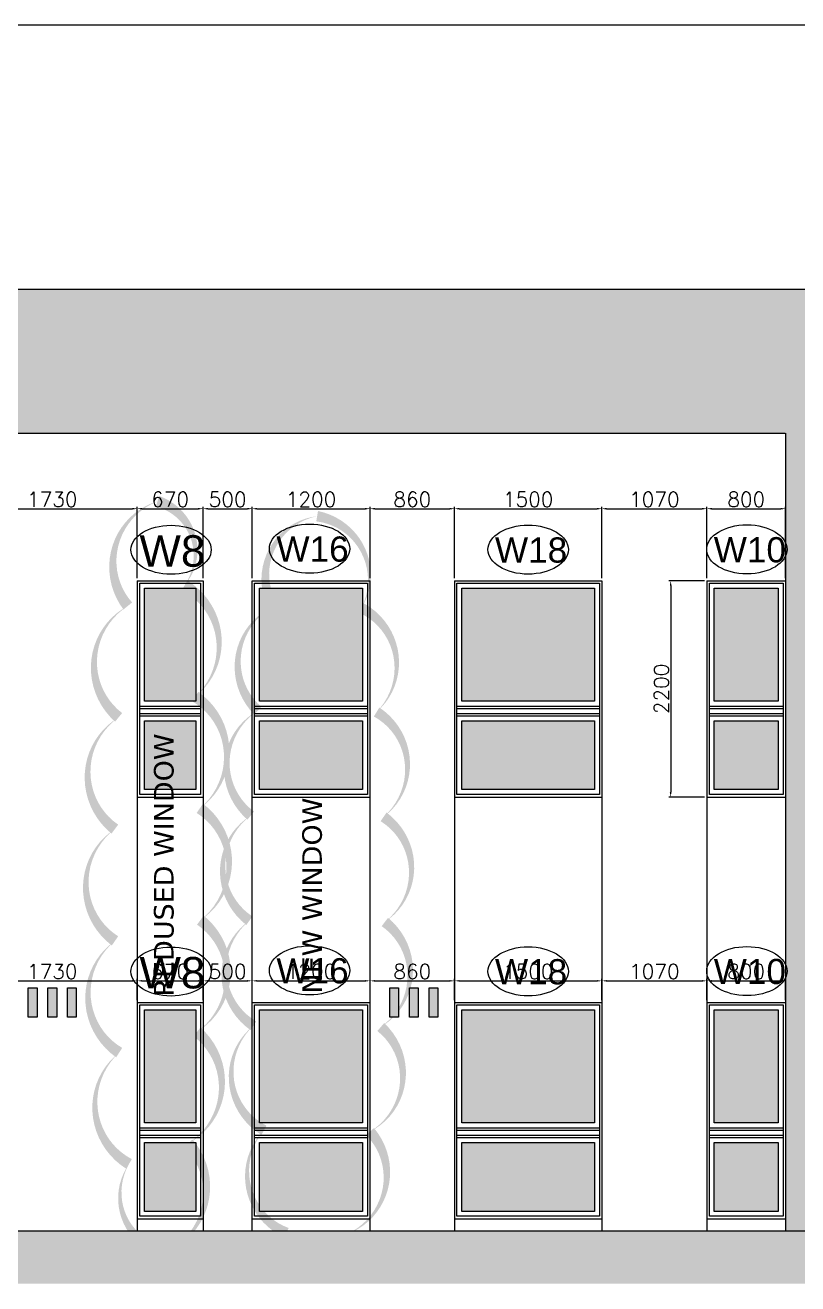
# Model space of a CAD drawing. Header units: millimetres. Extents: x -2143172 to 5255, y -610845 to 279739.
# Drawn here: x -991881 to -984015, y -574446 to -561642 of the extents above; entities that cross this region are included whole.
import ezdxf

# ---------------------------------------------------------------- set-up
doc = ezdxf.new("R2010")
doc.units = ezdxf.units.MM
doc.header["$LTSCALE"] = 30
doc.linetypes.add('HIDDEN2', pattern=[0.1875, 0.125, -0.0625])
doc.layers.get('0').update_dxf_attribs({"lineweight": 5})
doc.layers.get('Defpoints').update_dxf_attribs({"lineweight": 5})
for name, color, linetype, lineweight in [('Al Window tag', 5, 'Continuous', 5), ('Aluminum', 7, 'Continuous', 5), ('Applique', 250, 'Continuous', 5), ('dims.', 152, 'Continuous', 5), ('Elev 2', 251, 'Continuous', 5), ('Fill Aluminum Cladding', 254, 'Continuous', 5), ('Frame', 7, 'Continuous', 5), ('Glass Hatch', 165, 'Continuous', 5), ('Hatch', 252, 'Continuous', 5), ('Proj', 7, 'HIDDEN2', 5)]:
    doc.layers.add(name, color=color, linetype=linetype, lineweight=lineweight)
doc.layers.add('X-WHITE glass', color=255, linetype='Continuous')
doc.styles.add('SIMPLEX', font='SIMPLEX.shx', dxfattribs={"height": 150})
doc.styles.add('style4', font='verdana.ttf', dxfattribs={"height": 200})
doc.styles.add('TTLB-A0-JeddahDP$0$swis721', font='swiss.ttf')
doc.dimstyles.new('Buk', dxfattribs={"dimtxt": 150, "dimasz": 50, "dimexe": 20, "dimexo": 25, "dimgap": 20, "dimtad": 1, "dimdec": 0, "dimrnd": 5, "dimdsep": 46, "dimtxsty": 'SIMPLEX', "dimcen": 0, "dimdle": 20, "dimclrd": 256, "dimclre": 256, "dimclrt": 256, "dimadec": 0, "dimazin": 0, "dimtfac": 0.0075, "dimtdec": 0, "dimtmove": 1, "dimatfit": 2, "dimldrblk": 'ARCHTICK', "dimfxl": 1, "dimtolj": 1, "dimtzin": 0, "dimlwd": -1, "dimlwe": -1, "dimarcsym": 0})

# ---------------------------------------------------------------- blocks, each defined once
blk = doc.blocks.new('A$C2B407DD0')
at = {"layer": 'Fill Aluminum Cladding'}
h = blk.add_hatch(color=256, dxfattribs=at)
h.set_gradient(color1=(164, 161, 157), color2=(5, 5, 6), tint=1, name='INVCYLINDER')
h.paths.add_polyline_path([(90, 300), (0, 300), (0, 0), (90, 0)])
at = {"layer": 'Applique', "elevation": 0}
blk.add_lwpolyline([(90, 0), (0, 0), (0, 300), (90, 300)], close=True, dxfattribs=at)
blk = doc.blocks.new('*D917')
at = {"layer": 'Defpoints', "color": 0, "transparency": 16777216}
for p in [(-990740, -571364), (-992470, -571584, 0), (-990740, -571584, 0)]:
    blk.add_point(p, dxfattribs=at)
at = {"layer": 'dims.', "linetype": 'Continuous', "transparency": 16777216}
for p, q in [((-992470, -571559), (-992470, -571344)), ((-990740, -571559), (-990740, -571344))]:
    blk.add_line(p, q, dxfattribs=at)
at = {"layer": 'dims.', "transparency": 16777216}
blk.add_line((-992420, -571364), (-990790, -571364), dxfattribs=at)
for points in [[(-992420, -571356), (-992420, -571372), (-992470, -571364)], [(-990790, -571356), (-990790, -571372), (-990740, -571364)]]:
    blk.add_solid(points, dxfattribs=at)
at = {"layer": 'dims.', "transparency": 16777216, "insert": (-991605, -571269), "char_height": 150, "attachment_point": 5, "style": 'SIMPLEX'}
blk.add_mtext('\\A1;1730', dxfattribs=at)
blk = doc.blocks.new('_ArchTick')
at = {"color": 0, "linetype": 'ByBlock', "const_width": 0.15}
blk.add_lwpolyline([(-0.5, -0.5), (0.5, 0.5)], dxfattribs=at)
blk = doc.blocks.new('*D918')
at = {"layer": 'Defpoints', "color": 0, "transparency": 16777216}
for p in [(-990070, -571364), (-990740, -571584, 0), (-990070, -571584, 0)]:
    blk.add_point(p, dxfattribs=at)
at = {"layer": 'dims.', "linetype": 'Continuous', "transparency": 16777216}
for p, q in [((-990740, -571559), (-990740, -571344)), ((-990070, -571559), (-990070, -571344))]:
    blk.add_line(p, q, dxfattribs=at)
at = {"layer": 'dims.', "transparency": 16777216}
blk.add_line((-990690, -571364), (-990120, -571364), dxfattribs=at)
for points in [[(-990690, -571356), (-990690, -571372), (-990740, -571364)], [(-990120, -571356), (-990120, -571372), (-990070, -571364)]]:
    blk.add_solid(points, dxfattribs=at)
at = {"layer": 'dims.', "transparency": 16777216, "insert": (-990405, -571269), "char_height": 150, "attachment_point": 5, "style": 'SIMPLEX'}
blk.add_mtext('\\A1;670', dxfattribs=at)
blk = doc.blocks.new('*D919')
at = {"layer": 'Defpoints', "color": 0, "transparency": 16777216}
for p in [(-989570, -571364), (-990070, -571584, 0), (-989570, -571584, 0)]:
    blk.add_point(p, dxfattribs=at)
at = {"layer": 'dims.', "linetype": 'Continuous', "transparency": 16777216}
for p, q in [((-990070, -571559), (-990070, -571344)), ((-989570, -571559), (-989570, -571344))]:
    blk.add_line(p, q, dxfattribs=at)
at = {"layer": 'dims.', "transparency": 16777216}
blk.add_line((-990020, -571364), (-989620, -571364), dxfattribs=at)
for points in [[(-990020, -571356), (-990020, -571372), (-990070, -571364)], [(-989620, -571356), (-989620, -571372), (-989570, -571364)]]:
    blk.add_solid(points, dxfattribs=at)
at = {"layer": 'dims.', "transparency": 16777216, "insert": (-989820, -571269), "char_height": 150, "attachment_point": 5, "style": 'SIMPLEX'}
blk.add_mtext('\\A1;500', dxfattribs=at)
blk = doc.blocks.new('*D920')
at = {"layer": 'Defpoints', "color": 0, "transparency": 16777216}
for p in [(-988370, -571364), (-989570, -571584, 0), (-988370, -571584, 0)]:
    blk.add_point(p, dxfattribs=at)
at = {"layer": 'dims.', "linetype": 'Continuous', "transparency": 16777216}
for p, q in [((-989570, -571559), (-989570, -571344)), ((-988370, -571559), (-988370, -571344))]:
    blk.add_line(p, q, dxfattribs=at)
at = {"layer": 'dims.', "transparency": 16777216}
blk.add_line((-989520, -571364), (-988420, -571364), dxfattribs=at)
for points in [[(-989520, -571356), (-989520, -571372), (-989570, -571364)], [(-988420, -571356), (-988420, -571372), (-988370, -571364)]]:
    blk.add_solid(points, dxfattribs=at)
at = {"layer": 'dims.', "transparency": 16777216, "insert": (-988970, -571269), "char_height": 150, "attachment_point": 5, "style": 'SIMPLEX'}
blk.add_mtext('\\A1;1200', dxfattribs=at)
blk = doc.blocks.new('*D921')
at = {"layer": 'Defpoints', "color": 0, "transparency": 16777216}
for p in [(-987510, -571364), (-988370, -571584, 0), (-987510, -571584, 0)]:
    blk.add_point(p, dxfattribs=at)
at = {"layer": 'dims.', "linetype": 'Continuous', "transparency": 16777216}
for p, q in [((-988370, -571559), (-988370, -571344)), ((-987510, -571559), (-987510, -571344))]:
    blk.add_line(p, q, dxfattribs=at)
at = {"layer": 'dims.', "transparency": 16777216}
blk.add_line((-988320, -571364), (-987560, -571364), dxfattribs=at)
for points in [[(-988320, -571356), (-988320, -571372), (-988370, -571364)], [(-987560, -571356), (-987560, -571372), (-987510, -571364)]]:
    blk.add_solid(points, dxfattribs=at)
at = {"layer": 'dims.', "transparency": 16777216, "insert": (-987940, -571269), "char_height": 150, "attachment_point": 5, "style": 'SIMPLEX'}
blk.add_mtext('\\A1;860', dxfattribs=at)
blk = doc.blocks.new('*D922')
at = {"layer": 'Defpoints', "color": 0, "transparency": 16777216}
for p in [(-986010, -571364), (-987510, -571584, 0), (-986010, -571584, 0)]:
    blk.add_point(p, dxfattribs=at)
at = {"layer": 'dims.', "linetype": 'Continuous', "transparency": 16777216}
for p, q in [((-987510, -571559), (-987510, -571344)), ((-986010, -571559), (-986010, -571344))]:
    blk.add_line(p, q, dxfattribs=at)
at = {"layer": 'dims.', "transparency": 16777216}
blk.add_line((-987460, -571364), (-986060, -571364), dxfattribs=at)
for points in [[(-987460, -571356), (-987460, -571372), (-987510, -571364)], [(-986060, -571356), (-986060, -571372), (-986010, -571364)]]:
    blk.add_solid(points, dxfattribs=at)
at = {"layer": 'dims.', "transparency": 16777216, "insert": (-986760, -571269), "char_height": 150, "attachment_point": 5, "style": 'SIMPLEX'}
blk.add_mtext('\\A1;1500', dxfattribs=at)
blk = doc.blocks.new('*D923')
at = {"layer": 'Defpoints', "color": 0, "transparency": 16777216}
for p in [(-984940, -571364), (-986010, -571584, 0), (-984940, -571584, 0)]:
    blk.add_point(p, dxfattribs=at)
at = {"layer": 'dims.', "linetype": 'Continuous', "transparency": 16777216}
for p, q in [((-986010, -571559), (-986010, -571344)), ((-984940, -571559), (-984940, -571344))]:
    blk.add_line(p, q, dxfattribs=at)
at = {"layer": 'dims.', "transparency": 16777216}
blk.add_line((-985960, -571364), (-984990, -571364), dxfattribs=at)
for points in [[(-985960, -571356), (-985960, -571372), (-986010, -571364)], [(-984990, -571356), (-984990, -571372), (-984940, -571364)]]:
    blk.add_solid(points, dxfattribs=at)
at = {"layer": 'dims.', "transparency": 16777216, "insert": (-985475, -571269), "char_height": 150, "attachment_point": 5, "style": 'SIMPLEX'}
blk.add_mtext('\\A1;1070', dxfattribs=at)
blk = doc.blocks.new('*D924')
at = {"layer": 'Defpoints', "color": 0, "transparency": 16777216}
for p in [(-984140, -571364), (-984940, -571584, 0), (-984140, -571584, 0)]:
    blk.add_point(p, dxfattribs=at)
at = {"layer": 'dims.', "linetype": 'Continuous', "transparency": 16777216}
for p, q in [((-984940, -571559), (-984940, -571344)), ((-984140, -571559), (-984140, -571344))]:
    blk.add_line(p, q, dxfattribs=at)
at = {"layer": 'dims.', "transparency": 16777216}
blk.add_line((-984890, -571364), (-984190, -571364), dxfattribs=at)
for points in [[(-984890, -571356), (-984890, -571372), (-984940, -571364)], [(-984190, -571356), (-984190, -571372), (-984140, -571364)]]:
    blk.add_solid(points, dxfattribs=at)
at = {"layer": 'dims.', "transparency": 16777216, "insert": (-984540, -571269), "char_height": 150, "attachment_point": 5, "style": 'SIMPLEX'}
blk.add_mtext('\\A1;800', dxfattribs=at)
blk = doc.blocks.new('*D887')
at = {"layer": 'Defpoints', "color": 0, "transparency": 16777216}
for p in [(-990740, -566561), (-992470, -567294, 0), (-990740, -567294, 0)]:
    blk.add_point(p, dxfattribs=at)
at = {"layer": 'dims.', "linetype": 'Continuous', "transparency": 16777216}
for p, q in [((-992470, -567269), (-992470, -566541)), ((-990740, -567269), (-990740, -566541))]:
    blk.add_line(p, q, dxfattribs=at)
at = {"layer": 'dims.', "transparency": 16777216}
blk.add_line((-992420, -566561), (-990790, -566561), dxfattribs=at)
for points in [[(-992420, -566553), (-992420, -566570), (-992470, -566561)], [(-990790, -566553), (-990790, -566570), (-990740, -566561)]]:
    blk.add_solid(points, dxfattribs=at)
at = {"layer": 'dims.', "transparency": 16777216, "insert": (-991605, -566466), "char_height": 150, "attachment_point": 5, "style": 'SIMPLEX'}
blk.add_mtext('\\A1;1730', dxfattribs=at)
blk = doc.blocks.new('*D888')
at = {"layer": 'Defpoints', "color": 0, "transparency": 16777216}
for p in [(-990070, -566561), (-990740, -567294, 0), (-990070, -567294, 0)]:
    blk.add_point(p, dxfattribs=at)
at = {"layer": 'dims.', "linetype": 'Continuous', "transparency": 16777216}
for p, q in [((-990740, -567269), (-990740, -566541)), ((-990070, -567269), (-990070, -566541))]:
    blk.add_line(p, q, dxfattribs=at)
at = {"layer": 'dims.', "transparency": 16777216}
blk.add_line((-990690, -566561), (-990120, -566561), dxfattribs=at)
for points in [[(-990690, -566553), (-990690, -566570), (-990740, -566561)], [(-990120, -566553), (-990120, -566570), (-990070, -566561)]]:
    blk.add_solid(points, dxfattribs=at)
at = {"layer": 'dims.', "transparency": 16777216, "insert": (-990405, -566466), "char_height": 150, "attachment_point": 5, "style": 'SIMPLEX'}
blk.add_mtext('\\A1;670', dxfattribs=at)
blk = doc.blocks.new('*D889')
at = {"layer": 'Defpoints', "color": 0, "transparency": 16777216}
for p in [(-989570, -566561), (-990070, -567294, 0), (-989570, -567294, 0)]:
    blk.add_point(p, dxfattribs=at)
at = {"layer": 'dims.', "linetype": 'Continuous', "transparency": 16777216}
for p, q in [((-990070, -567269), (-990070, -566541)), ((-989570, -567269), (-989570, -566541))]:
    blk.add_line(p, q, dxfattribs=at)
at = {"layer": 'dims.', "transparency": 16777216}
blk.add_line((-990020, -566561), (-989620, -566561), dxfattribs=at)
for points in [[(-990020, -566553), (-990020, -566570), (-990070, -566561)], [(-989620, -566553), (-989620, -566570), (-989570, -566561)]]:
    blk.add_solid(points, dxfattribs=at)
at = {"layer": 'dims.', "transparency": 16777216, "insert": (-989820, -566466), "char_height": 150, "attachment_point": 5, "style": 'SIMPLEX'}
blk.add_mtext('\\A1;500', dxfattribs=at)
blk = doc.blocks.new('*D890')
at = {"layer": 'Defpoints', "color": 0, "transparency": 16777216}
for p in [(-988370, -566561), (-989570, -567294, 0), (-988370, -567294, 0)]:
    blk.add_point(p, dxfattribs=at)
at = {"layer": 'dims.', "linetype": 'Continuous', "transparency": 16777216}
for p, q in [((-989570, -567269), (-989570, -566541)), ((-988370, -567269), (-988370, -566541))]:
    blk.add_line(p, q, dxfattribs=at)
at = {"layer": 'dims.', "transparency": 16777216}
blk.add_line((-989520, -566561), (-988420, -566561), dxfattribs=at)
for points in [[(-989520, -566553), (-989520, -566570), (-989570, -566561)], [(-988420, -566553), (-988420, -566570), (-988370, -566561)]]:
    blk.add_solid(points, dxfattribs=at)
at = {"layer": 'dims.', "transparency": 16777216, "insert": (-988970, -566466), "char_height": 150, "attachment_point": 5, "style": 'SIMPLEX'}
blk.add_mtext('\\A1;1200', dxfattribs=at)
blk = doc.blocks.new('*D891')
at = {"layer": 'Defpoints', "color": 0, "transparency": 16777216}
for p in [(-987510, -566561), (-988370, -567294, 0), (-987510, -567294, 0)]:
    blk.add_point(p, dxfattribs=at)
at = {"layer": 'dims.', "linetype": 'Continuous', "transparency": 16777216}
for p, q in [((-988370, -567269), (-988370, -566541)), ((-987510, -567269), (-987510, -566541))]:
    blk.add_line(p, q, dxfattribs=at)
at = {"layer": 'dims.', "transparency": 16777216}
blk.add_line((-988320, -566561), (-987560, -566561), dxfattribs=at)
for points in [[(-988320, -566553), (-988320, -566570), (-988370, -566561)], [(-987560, -566553), (-987560, -566570), (-987510, -566561)]]:
    blk.add_solid(points, dxfattribs=at)
at = {"layer": 'dims.', "transparency": 16777216, "insert": (-987940, -566466), "char_height": 150, "attachment_point": 5, "style": 'SIMPLEX'}
blk.add_mtext('\\A1;860', dxfattribs=at)
blk = doc.blocks.new('*D892')
at = {"layer": 'Defpoints', "color": 0, "transparency": 16777216}
for p in [(-986010, -566561), (-987510, -567294, 0), (-986010, -567294, 0)]:
    blk.add_point(p, dxfattribs=at)
at = {"layer": 'dims.', "linetype": 'Continuous', "transparency": 16777216}
for p, q in [((-987510, -567269), (-987510, -566541)), ((-986010, -567269), (-986010, -566541))]:
    blk.add_line(p, q, dxfattribs=at)
at = {"layer": 'dims.', "transparency": 16777216}
blk.add_line((-987460, -566561), (-986060, -566561), dxfattribs=at)
for points in [[(-987460, -566553), (-987460, -566570), (-987510, -566561)], [(-986060, -566553), (-986060, -566570), (-986010, -566561)]]:
    blk.add_solid(points, dxfattribs=at)
at = {"layer": 'dims.', "transparency": 16777216, "insert": (-986760, -566466), "char_height": 150, "attachment_point": 5, "style": 'SIMPLEX'}
blk.add_mtext('\\A1;1500', dxfattribs=at)
blk = doc.blocks.new('*D893')
at = {"layer": 'Defpoints', "color": 0, "transparency": 16777216}
for p in [(-984940, -566561), (-986010, -567294, 0), (-984940, -567294, 0)]:
    blk.add_point(p, dxfattribs=at)
at = {"layer": 'dims.', "linetype": 'Continuous', "transparency": 16777216}
for p, q in [((-986010, -567269), (-986010, -566541)), ((-984940, -567269), (-984940, -566541))]:
    blk.add_line(p, q, dxfattribs=at)
at = {"layer": 'dims.', "transparency": 16777216}
blk.add_line((-985960, -566561), (-984990, -566561), dxfattribs=at)
for points in [[(-985960, -566553), (-985960, -566570), (-986010, -566561)], [(-984990, -566553), (-984990, -566570), (-984940, -566561)]]:
    blk.add_solid(points, dxfattribs=at)
at = {"layer": 'dims.', "transparency": 16777216, "insert": (-985475, -566466), "char_height": 150, "attachment_point": 5, "style": 'SIMPLEX'}
blk.add_mtext('\\A1;1070', dxfattribs=at)
blk = doc.blocks.new('*D894')
at = {"layer": 'Defpoints', "color": 0, "transparency": 16777216}
for p in [(-984140, -566561), (-984940, -567294, 0), (-984140, -567294, 0)]:
    blk.add_point(p, dxfattribs=at)
at = {"layer": 'dims.', "linetype": 'Continuous', "transparency": 16777216}
for p, q in [((-984940, -567269), (-984940, -566541)), ((-984140, -567269), (-984140, -566541))]:
    blk.add_line(p, q, dxfattribs=at)
at = {"layer": 'dims.', "transparency": 16777216}
blk.add_line((-984890, -566561), (-984190, -566561), dxfattribs=at)
for points in [[(-984890, -566553), (-984890, -566570), (-984940, -566561)], [(-984190, -566553), (-984190, -566570), (-984140, -566561)]]:
    blk.add_solid(points, dxfattribs=at)
at = {"layer": 'dims.', "transparency": 16777216, "insert": (-984540, -566466), "char_height": 150, "attachment_point": 5, "style": 'SIMPLEX'}
blk.add_mtext('\\A1;800', dxfattribs=at)
blk = doc.blocks.new('*D895')
at = {"layer": 'Defpoints', "color": 0, "transparency": 16777216}
for p in [(-984940, -567294, 0), (-985309, -569494), (-984940, -569494, 0)]:
    blk.add_point(p, dxfattribs=at)
at = {"layer": 'dims.', "linetype": 'Continuous', "transparency": 16777216}
for p, q in [((-984965, -567294), (-985329, -567294)), ((-984965, -569494), (-985329, -569494))]:
    blk.add_line(p, q, dxfattribs=at)
at = {"layer": 'dims.', "transparency": 16777216}
blk.add_line((-985309, -567344), (-985309, -569444), dxfattribs=at)
for points in [[(-985318, -567344), (-985301, -567344), (-985309, -567294)], [(-985318, -569444), (-985301, -569444), (-985309, -569494)]]:
    blk.add_solid(points, dxfattribs=at)
at = {"layer": 'dims.', "transparency": 16777216, "insert": (-985404, -568394), "char_height": 150, "attachment_point": 5, "rotation": 90, "style": 'SIMPLEX'}
blk.add_mtext('\\A1;2200', dxfattribs=at)
blk = doc.blocks.new('A$C10F73263')
at = {"layer": 'Al Window tag'}
blk.add_ellipse((0, 0), major_axis=(409, 0), ratio=0.610025, dxfattribs=at)
at = {"layer": 'Al Window tag', "insert": (-338, 124, 0), "char_height": 256, "attachment_point": 1, "style": 'TTLB-A0-JeddahDP$0$swis721'}
blk.add_mtext_dynamic_manual_height_columns('W10', width=1569.46, gutter_width=9406, heights=[480], dxfattribs=at)
blk = doc.blocks.new('A$C3BB820D7')
at = {"layer": 'Al Window tag'}
blk.add_ellipse((0, 0), major_axis=(409, 0), ratio=0.610025, dxfattribs=at)
at = {"layer": 'Al Window tag', "insert": (-338, 124, 0), "char_height": 256, "attachment_point": 1, "style": 'TTLB-A0-JeddahDP$0$swis721'}
blk.add_mtext_dynamic_manual_height_columns('W16', width=1569.46, gutter_width=9406, heights=[480], dxfattribs=at)
blk = doc.blocks.new('A$C69883648')
at = {"layer": 'Al Window tag'}
blk.add_ellipse((0, 0), major_axis=(409, 0), ratio=0.610025, dxfattribs=at)
at = {"layer": 'Al Window tag', "insert": (-338, 124, 0), "char_height": 256, "attachment_point": 1, "style": 'TTLB-A0-JeddahDP$0$swis721'}
blk.add_mtext_dynamic_manual_height_columns('W18', width=1569.46, gutter_width=9406, heights=[480], dxfattribs=at)

msp = doc.modelspace()

# ---------------------------------------------------------------- hatches: boundary and pattern name
at = {"layer": 'Fill Aluminum Cladding'}
h = msp.add_hatch(color=256, dxfattribs=at)
h.dxf.hatch_style = 1
h.set_gradient(color1=(105, 104, 99), color2=(38, 39, 39), tint=1, name='CURVED')
h.paths.add_polyline_path([(-983540, -564329.1), (-1035560, -564329.1), (-1035560, -565794.1), (-984140, -565794.1), (-984140, -573909.1), (-983540, -573909.1)])
at = {"layer": 'Glass Hatch', "transparency": 33554597}
h = msp.add_hatch(color=256, dxfattribs=at)
h.dxf.hatch_style = 1
h.set_gradient(color1=(152, 180, 195), color2=(184, 211, 219), rotation=90, name='HEMISPHERICAL')
h.paths.add_polyline_path([(-988445, -567369.1), (-989494.9, -567369.1), (-989494.9, -568519.1), (-988445, -568519.1)])
h.paths.add_polyline_path([(-988445, -568719.1), (-989494.9, -568719.1), (-989494.9, -569419.1), (-988445, -569419.1)])
h.paths.add_polyline_path([(-988445, -571659.1), (-989494.9, -571659.1), (-989494.9, -572809.1), (-988445, -572809.1)])
h.paths.add_polyline_path([(-988445, -573009.1), (-989494.9, -573009.1), (-989494.9, -573709.1), (-988445, -573709.1)])
h.paths.add_polyline_path([(-1022935, -571659.1), (-1023315, -571659.1), (-1023315, -572784.1), (-1022935, -572784.1)])
h.paths.add_polyline_path([(-1007345, -567369.1), (-1008395, -567369.1), (-1008395, -568519.1), (-1007345, -568519.1)])
h.paths.add_polyline_path([(-1007345, -568719.1), (-1008395, -568719.1), (-1008395, -569419.1), (-1007345, -569419.1)])
h.paths.add_polyline_path([(-1007345, -573009.1), (-1008395, -573009.1), (-1008395, -573709.1), (-1007345, -573709.1)])
h.paths.add_polyline_path([(-1007345, -571659.1), (-1008395, -571659.1), (-1008395, -572809.1), (-1007345, -572809.1)])
h.paths.add_polyline_path([(-1022935, -567369.1), (-1023315, -567369.1), (-1023315, -568494.1), (-1022935, -568494.1)])
h.paths.add_polyline_path([(-984215, -567369.1), (-984865, -567369.1), (-984865, -568519.1), (-984215, -568519.1)])
h.paths.add_polyline_path([(-984215, -568719.1), (-984865, -568719.1), (-984865, -569419.1), (-984215, -569419.1)])
h.paths.add_polyline_path([(-984215, -571659.1), (-984865, -571659.1), (-984865, -572809.1), (-984215, -572809.1)])
h.paths.add_polyline_path([(-984215, -573009.1), (-984865, -573009.1), (-984865, -573709.1), (-984215, -573709.1)])
h.paths.add_polyline_path([(-986085, -573009.1), (-987435, -573009.1), (-987435, -573709.1), (-986085, -573709.1)])
h.paths.add_polyline_path([(-986085, -571659.1), (-987435, -571659.1), (-987435, -572809.1), (-986085, -572809.1)])
h.paths.add_polyline_path([(-986085, -567369.1), (-987435, -567369.1), (-987435, -568519.1), (-986085, -568519.1)])
h.paths.add_polyline_path([(-992545, -573009.1), (-993895, -573009.1), (-993895, -573709.1), (-992545, -573709.1)])
h.paths.add_polyline_path([(-992545, -571659.1), (-993895, -571659.1), (-993895, -572809.1), (-992545, -572809.1)])
h.paths.add_polyline_path([(-992545, -568719.1), (-993895, -568719.1), (-993895, -569419.1), (-992545, -569419.1)])
h.paths.add_polyline_path([(-992545, -567369.1), (-993895, -567369.1), (-993895, -568519.1), (-992545, -568519.1)])
h.paths.add_polyline_path([(-996713.4, -567369.1), (-997514.8, -567369.1), (-997514.8, -568519.1), (-996713.4, -568519.1)])
h.paths.add_polyline_path([(-996713.4, -568719.1), (-997514.8, -568719.1), (-997514.8, -569419.1), (-996713.4, -569419.1)])
h.paths.add_polyline_path([(-1003701.5, -568719.1), (-1004751.5, -568719.1), (-1004751.5, -569419.1), (-1003701.5, -569419.1)])
h.paths.add_polyline_path([(-1003701.5, -567369.1), (-1004751.5, -567369.1), (-1004751.5, -568519.1), (-1003701.5, -568519.1)])
h.paths.add_polyline_path([(-1005829.7, -567369.1), (-1006879.7, -567369.1), (-1006879.7, -568519.1), (-1005829.7, -568519.1)])
h.paths.add_polyline_path([(-1005829.7, -568719.1), (-1006879.7, -568719.1), (-1006879.7, -569419.1), (-1005829.7, -569419.1)])
h.paths.add_polyline_path([(-1010900, -567369.1), (-1011950, -567369.1), (-1011950, -568519.1), (-1010900, -568519.1)])
h.paths.add_polyline_path([(-1010900, -568719.1), (-1011950, -568719.1), (-1011950, -569419.1), (-1010900, -569419.1)])
h.paths.add_polyline_path([(-1013065.2, -567369.1), (-1014415.2, -567369.1), (-1014415.2, -568519.1), (-1013065.2, -568519.1)])
h.paths.add_polyline_path([(-1013065.2, -568719.1), (-1014415.2, -568719.1), (-1014415.2, -569419.1), (-1013065.2, -569419.1)])
h.paths.add_polyline_path([(-1016685, -567369.1), (-1018035, -567369.1), (-1018035, -568519.1), (-1016685, -568519.1)])
h.paths.add_polyline_path([(-1016685, -568719.1), (-1018035, -568719.1), (-1018035, -569419.1), (-1016685, -569419.1)])
h.paths.add_polyline_path([(-1026285, -567369.1), (-1026535, -567369.1), (-1026535, -568494.1), (-1026285, -568494.1)])
h.paths.add_polyline_path([(-1025085, -567369.1), (-1025335, -567369.1), (-1025335, -568494.1), (-1025085, -568494.1)])
h.paths.add_polyline_path([(-1023885, -567369.1), (-1024135, -567369.1), (-1024135, -568494.1), (-1023885, -568494.1)])
h.paths.add_polyline_path([(-1022685, -567369.1), (-1022935, -567369.1), (-1022935, -568494.1), (-1022685, -568494.1)])
h.paths.add_polyline_path([(-1021552.6, -567369.1), (-1021802.6, -567369.1), (-1021802.6, -568494.1), (-1021552.6, -568494.1)])
h.paths.add_polyline_path([(-1020426.5, -567369.1), (-1020676.5, -567369.1), (-1020676.5, -568494.1), (-1020426.5, -568494.1)])
h.paths.add_polyline_path([(-1018671.8, -567369.1), (-1018921.8, -567369.1), (-1018921.8, -568494.1), (-1018671.8, -568494.1)])
h.paths.add_polyline_path([(-1026285, -571659.1), (-1026535, -571659.1), (-1026535, -572784.1), (-1026285, -572784.1)])
h.paths.add_polyline_path([(-1025085, -571659.1), (-1025335, -571659.1), (-1025335, -572784.1), (-1025085, -572784.1)])
h.paths.add_polyline_path([(-1023885, -571659.1), (-1024135, -571659.1), (-1024135, -572784.1), (-1023885, -572784.1)])
h.paths.add_polyline_path([(-1022685, -571659.1), (-1022935, -571659.1), (-1022935, -572784.1), (-1022685, -572784.1)])
h.paths.add_polyline_path([(-1021552.6, -571659.1), (-1021802.6, -571659.1), (-1021802.6, -572784.1), (-1021552.6, -572784.1)])
h.paths.add_polyline_path([(-1020426.5, -571659.1), (-1020676.5, -571659.1), (-1020676.5, -572784.1), (-1020426.5, -572784.1)])
h.paths.add_polyline_path([(-1018671.8, -571659.1), (-1018921.8, -571659.1), (-1018921.8, -572784.1), (-1018671.8, -572784.1)])
h.paths.add_polyline_path([(-1016685, -571659.1), (-1018035, -571659.1), (-1018035, -572809.1), (-1016685, -572809.1)])
h.paths.add_polyline_path([(-1016685, -573009.1), (-1018035, -573009.1), (-1018035, -573709.1), (-1016685, -573709.1)])
h.paths.add_polyline_path([(-1013065.2, -571659.1), (-1014415.2, -571659.1), (-1014415.2, -572809.1), (-1013065.2, -572809.1)])
h.paths.add_polyline_path([(-1013065.2, -573009.1), (-1014415.2, -573009.1), (-1014415.2, -573709.1), (-1013065.2, -573709.1)])
h.paths.add_polyline_path([(-1010900, -571659.1), (-1011950, -571659.1), (-1011950, -572809.1), (-1010900, -572809.1)])
h.paths.add_polyline_path([(-1010900, -573009.1), (-1011950, -573009.1), (-1011950, -573709.1), (-1010900, -573709.1)])
h.paths.add_polyline_path([(-1005829.7, -571659.1), (-1006879.7, -571659.1), (-1006879.7, -572809.1), (-1005829.7, -572809.1)])
h.paths.add_polyline_path([(-1005829.7, -573009.1), (-1006879.7, -573009.1), (-1006879.7, -573709.1), (-1005829.7, -573709.1)])
h.paths.add_polyline_path([(-1003701.5, -571659.1), (-1004751.5, -571659.1), (-1004751.5, -572809.1), (-1003701.5, -572809.1)])
h.paths.add_polyline_path([(-1003701.5, -573009.1), (-1004751.5, -573009.1), (-1004751.5, -573709.1), (-1003701.5, -573709.1)])
h.paths.add_polyline_path([(-996713.4, -571659.1), (-997514.8, -571659.1), (-997514.8, -572809.1), (-996713.4, -572809.1)])
h.paths.add_polyline_path([(-996713.4, -573009.1), (-997514.8, -573009.1), (-997514.8, -573709.1), (-996713.4, -573709.1)])
h.paths.add_polyline_path([(-1002663.4, -573009.1), (-1002663.4, -573709.1), (-1001613.4, -573709.1), (-1001613.4, -573009.1)])
h.paths.add_polyline_path([(-1001613.4, -572809.1), (-1001613.4, -571659.1), (-1002663.4, -571659.1), (-1002663.4, -572809.1)])
h.paths.add_polyline_path([(-1002663.4, -568719.1), (-1002663.4, -569419.1), (-1001613.4, -569419.1), (-1001613.4, -568719.1)])
h.paths.add_polyline_path([(-1001613.4, -568519.1), (-1001613.4, -567369.1), (-1002663.4, -567369.1), (-1002663.4, -568519.1)])
h.paths.add_polyline_path([(-995979.2, -568519.1), (-995979.2, -567369.1), (-994629.2, -567369.1), (-994629.2, -568519.1)])
h.paths.add_polyline_path([(-994629.2, -568719.1), (-994629.2, -569419.1), (-995979.2, -569419.1), (-995979.2, -568719.1)])
h.paths.add_polyline_path([(-995979.2, -572809.1), (-995979.2, -571659.1), (-994629.2, -571659.1), (-994629.2, -572809.1)])
h.paths.add_polyline_path([(-994629.2, -573009.1), (-994629.2, -573709.1), (-995979.2, -573709.1), (-995979.2, -573009.1)])
h.paths.add_polyline_path([(-990145, -568519.1), (-990145, -567369.1), (-990665, -567369.1), (-990665, -568519.1)])
h.paths.add_polyline_path([(-990145, -569419.1), (-990145, -568719.1), (-990665, -568719.1), (-990665, -569419.1)])
h.paths.add_polyline_path([(-986085, -568719.1), (-987435, -568719.1), (-987435, -569419.1), (-986085, -569419.1)])
h.paths.add_polyline_path([(-990145, -572809.1), (-990145, -571659.1), (-990665, -571659.1), (-990665, -572809.1)])
h.paths.add_polyline_path([(-990145, -573709.1), (-990145, -573009.1), (-990665, -573009.1), (-990665, -573709.1)])
h.paths.add_polyline_path([(-999495, -567369.1), (-999495, -568519.1), (-998720, -568519.1), (-998720, -567369.1)])
h.paths.add_polyline_path([(-998720, -569419.1), (-998720, -568719.1), (-999495, -568719.1), (-999495, -569419.1)])
h.paths.add_polyline_path([(-998720, -572809.1), (-998720, -571659.1), (-999495, -571659.1), (-999495, -572809.1)])
h.paths.add_polyline_path([(-999495, -573009.1), (-999495, -573709.1), (-998720, -573709.1), (-998720, -573009.1)])
at = {"layer": 'Hatch', "transparency": 33554636}
h = msp.add_hatch(color=256, dxfattribs=at)
h.dxf.hatch_style = 1
h.paths.add_polyline_path([(-1045005.6, -573909.1), (-1045005.6, -574446.1), (-975418.5, -574446.1), (-975418.5, -573909.1)])

# ---------------------------------------------------------------- linework, layer by layer
at = {"layer": 'Al Window tag'}
for centre in [(-990395.9, -566979), (-990395.9, -571269)]:
    msp.add_ellipse(centre, major_axis=(408.6, 0), ratio=0.6100251, dxfattribs=at)
at = {"layer": 'Aluminum'}
for p, q in [((-990715, -567319.1, 0.2), (-990095, -567319.1, 0.2)), ((-990715, -569469.1, 0.2), (-990715, -567319.1, 0.2)), ((-990095, -567319.1, 0.2), (-990095, -569469.1, 0.2)), ((-989544.9, -567319.1, 0.2), (-988395, -567319.1, 0.2)), ((-989544.9, -569469.1, 0.2), (-989544.9, -567319.1, 0.2)), ((-988395, -567319.1, 0.2), (-988395, -569469.1, 0.2)), ((-990665, -567369.1, 0.2), (-990145, -567369.1, 0.2)), ((-990665, -568519.1, 0.2), (-990665, -567369.1, 0.2)), ((-990145, -567369.1, 0.2), (-990145, -568519.1, 0.2)), ((-989494.9, -568519.1, 0.2), (-989494.9, -567369.1, 0.2)), ((-989494.9, -567369.1, 0.2), (-988445, -567369.1, 0.2)), ((-988445, -567369.1, 0.2), (-988445, -568519.1, 0.2)), ((-990715, -568569.1, 0.2), (-990095, -568569.1, 0.2)), ((-990715, -568569.1, 0.2), (-990095, -568569.1, 0.2)), ((-990715, -568594.1, 0.2), (-990095, -568594.1, 0.2)), ((-990715, -568594.1, 0.2), (-990095, -568594.1, 0.2)), ((-990145, -568519.1, 0.2), (-990665, -568519.1, 0.2)), ((-989544.9, -568569.1, 0.2), (-989265, -568569.1, 0.2)), ((-989544.9, -568569.1, 0.2), (-988395, -568569.1, 0.2)), ((-989544.9, -568594.1, 0.2), (-989265, -568594.1, 0.2)), ((-989544.9, -568594.1, 0.2), (-988395, -568594.1, 0.2)), ((-988445, -568519.1, 0.2), (-989494.9, -568519.1, 0.2)), ((-987485, -568569.1, 0.2), (-986035, -568569.1, 0.2)), ((-987485, -568594.1, 0.2), (-986035, -568594.1, 0.2)), ((-984915, -568569.1, 0.2), (-984165, -568569.1, 0.2)), ((-984915, -568594.1, 0.2), (-984165, -568594.1, 0.2)), ((-990715, -568644.1, 0.2), (-990095, -568644.1, 0.2)), ((-990715, -568644.1, 0.2), (-990095, -568644.1, 0.2)), ((-990715, -568669.1, 0.2), (-990095, -568669.1, 0.2)), ((-990715, -568669.1, 0.2), (-990095, -568669.1, 0.2)), ((-990145, -568719.1, 0.2), (-990145, -569419.1, 0.2)), ((-989544.9, -568644.1, 0.2), (-989265, -568644.1, 0.2)), ((-989544.9, -568644.1, 0.2), (-988395, -568644.1, 0.2)), ((-989544.9, -568669.1, 0.2), (-989265, -568669.1, 0.2)), ((-989544.9, -568669.1, 0.2), (-988395, -568669.1, 0.2)), ((-989494.9, -569419.1, 0.2), (-989494.9, -568719.1, 0.2)), ((-989494.9, -568719.1, 0.2), (-988445, -568719.1, 0.2)), ((-988445, -568719.1, 0.2), (-988445, -569419.1, 0.2)), ((-987485, -568644.1, 0.2), (-986035, -568644.1, 0.2)), ((-987485, -568669.1, 0.2), (-986035, -568669.1, 0.2)), ((-984915, -568644.1, 0.2), (-984165, -568644.1, 0.2)), ((-984915, -568669.1, 0.2), (-984165, -568669.1, 0.2)), ((-990095, -569469.1, 0.2), (-990715, -569469.1, 0.2)), ((-990145, -569419.1, 0.2), (-990665, -569419.1, 0.2)), ((-988395, -569469.1, 0.2), (-989544.9, -569469.1, 0.2)), ((-988445, -569419.1, 0.2), (-989494.9, -569419.1, 0.2)), ((-990715, -571609.1, 0.2), (-990095, -571609.1, 0.2)), ((-990715, -573759.1, 0.2), (-990715, -571609.1, 0.2)), ((-990665, -572809.1, 0.2), (-990665, -571659.1, 0.2)), ((-990665, -571659.1, 0.2), (-990145, -571659.1, 0.2)), ((-990145, -571659.1, 0.2), (-990145, -572809.1, 0.2)), ((-990095, -571609.1, 0.2), (-990095, -573759.1, 0.2)), ((-989544.9, -571609.1, 0.2), (-988395, -571609.1, 0.2)), ((-989544.9, -573759.1, 0.2), (-989544.9, -571609.1, 0.2)), ((-989494.9, -572809.1, 0.2), (-989494.9, -571659.1, 0.2)), ((-989494.9, -571659.1, 0.2), (-988445, -571659.1, 0.2)), ((-988445, -571659.1, 0.2), (-988445, -572809.1, 0.2)), ((-988395, -571609.1, 0.2), (-988395, -573759.1, 0.2)), ((-990145, -572809.1, 0.2), (-990665, -572809.1, 0.2)), ((-988445, -572809.1, 0.2), (-989494.9, -572809.1, 0.2)), ((-990715, -572859.1, 0.2), (-990095, -572859.1, 0.2)), ((-990715, -572859.1, 0.2), (-990095, -572859.1, 0.2)), ((-990715, -572884.1, 0.2), (-990095, -572884.1, 0.2)), ((-990715, -572884.1, 0.2), (-990095, -572884.1, 0.2)), ((-990715, -572934.1, 0.2), (-990095, -572934.1, 0.2)), ((-990715, -572934.1, 0.2), (-990095, -572934.1, 0.2)), ((-990715, -572959.1, 0.2), (-990095, -572959.1, 0.2)), ((-990715, -572959.1, 0.2), (-990095, -572959.1, 0.2)), ((-989544.9, -572859.1, 0.2), (-989265, -572859.1, 0.2)), ((-989544.9, -572859.1, 0.2), (-988395, -572859.1, 0.2)), ((-989544.9, -572884.1, 0.2), (-989265, -572884.1, 0.2)), ((-989544.9, -572884.1, 0.2), (-988395, -572884.1, 0.2)), ((-989544.9, -572934.1, 0.2), (-989265, -572934.1, 0.2)), ((-989544.9, -572934.1, 0.2), (-988395, -572934.1, 0.2)), ((-989544.9, -572959.1, 0.2), (-989265, -572959.1, 0.2)), ((-989544.9, -572959.1, 0.2), (-988395, -572959.1, 0.2)), ((-987485, -572859.1, 0.2), (-986035, -572859.1, 0.2)), ((-987485, -572884.1, 0.2), (-986035, -572884.1, 0.2)), ((-987485, -572934.1, 0.2), (-986035, -572934.1, 0.2)), ((-987485, -572959.1, 0.2), (-986035, -572959.1, 0.2)), ((-984915, -572859.1, 0.2), (-984165, -572859.1, 0.2)), ((-984915, -572884.1, 0.2), (-984165, -572884.1, 0.2)), ((-984915, -572934.1, 0.2), (-984165, -572934.1, 0.2)), ((-984915, -572959.1, 0.2), (-984165, -572959.1, 0.2)), ((-990665, -573709.1, 0.2), (-990665, -573009.1, 0.2)), ((-990665, -573009.1, 0.2), (-990145, -573009.1, 0.2)), ((-990145, -573009.1, 0.2), (-990145, -573709.1, 0.2)), ((-989494.9, -573709.1, 0.2), (-989494.9, -573009.1, 0.2)), ((-989494.9, -573009.1, 0.2), (-988445, -573009.1, 0.2)), ((-988445, -573009.1, 0.2), (-988445, -573709.1, 0.2)), ((-990145, -573709.1, 0.2), (-990665, -573709.1, 0.2)), ((-988445, -573709.1, 0.2), (-989494.9, -573709.1, 0.2)), ((-990095, -573759.1, 0.2), (-990715, -573759.1, 0.2)), ((-988395, -573759.1, 0.2), (-989544.9, -573759.1, 0.2))]:
    msp.add_line(p, q, dxfattribs=at)
at = {"layer": 'Aluminum', "color": 219, "true_color": 0x642165, "elevation": 0.1}
msp.add_lwpolyline([(-990533.4, -566485.5, 0, 113.7, 0.5205671), (-990836.4, -567550.7, 0, 113.7, 0.5205671), (-990929.7, -568683.9, 0, 113.7, 0.5205671), (-990968.2, -569820.5, 0, 113.7, 0.5205671), (-990966.4, -570957.6, 0, 113.7, 0.5205671), (-990923.8, -572094, 0, 113.7, 0.5205671), (-990823.3, -573226.6, 0, 113.7, 0.5205671), (-990454.2, -574123.7, 0, 113.7, 0.5205671), (-990218.5, -573016.7, 0, 113.7, 0.5205671), (-990131.7, -571883, 0, 113.7, 0.5205671), (-990097.2, -570746.3, 0, 113.7, 0.5205671), (-990102.6, -569609.2, 0, 113.7, 0.5205671), (-990149.5, -568473, 0, 113.7, 0.5205671), (-990257.7, -567341.2, 0, 113.7, 0.5205671)], format="xyseb", close=True, dxfattribs=at)
at = {"layer": 'Aluminum', "color": 241, "true_color": 0xf7abae, "elevation": 0.1}
msp.add_lwpolyline([(-988908.5, -566637.4, 0, 106.9, 0.5205671), (-989357.2, -567558.3, 0, 106.9, 0.5205671), (-989512.7, -568616, 0, 106.9, 0.5205671), (-989584.7, -569682.9, 0, 106.9, 0.5205671), (-989598.3, -570752.2, 0, 106.9, 0.5205671), (-989557.2, -571820.8, 0, 106.9, 0.5205671), (-989449.7, -572884.6, 0, 106.9, 0.5205671), (-989219.5, -573927.4, 0, 106.9, 0.5205671), (-988602, -573939.7, 0, 106.9, 0.5205671), (-988369.2, -572897.6, 0, 106.9, 0.5205671), (-988260.7, -571833.9, 0, 106.9, 0.5205671), (-988218.9, -570765.3, 0, 106.9, 0.5205671), (-988231.9, -569696, 0, 106.9, 0.5205671), (-988303, -568629.1, 0, 106.9, 0.5205671), (-988457.1, -567571.2, 0, 106.9, 0.5205671)], format="xyseb", close=True, dxfattribs=at)
at = {"layer": 'Aluminum', "elevation": 0.2}
for points in [[(-990095, -569469.1), (-990715, -569469.1), (-990715, -567319.1), (-990095, -567319.1)], [(-989544.9, -567319.1), (-989265, -567319.1)], [(-990145, -568519.1), (-990665, -568519.1), (-990665, -567369.1), (-990145, -567369.1)], [(-989494.9, -567369.1), (-989315, -567369.1)], [(-989315, -568519.1), (-989494.9, -568519.1)], [(-990145, -569419.1), (-990665, -569419.1), (-990665, -568719.1), (-990145, -568719.1)], [(-989494.9, -568719.1), (-989315, -568719.1)], [(-989265, -569469.1), (-989544.9, -569469.1)], [(-989315, -569419.1), (-989494.9, -569419.1)], [(-990095, -573759.1), (-990715, -573759.1), (-990715, -571609.1), (-990095, -571609.1)], [(-990145, -572809.1), (-990665, -572809.1), (-990665, -571659.1), (-990145, -571659.1)], [(-989544.9, -571609.1), (-989265, -571609.1)], [(-989494.9, -571659.1), (-989315, -571659.1)], [(-989315, -572809.1), (-989494.9, -572809.1)], [(-990145, -573709.1), (-990665, -573709.1), (-990665, -573009.1), (-990145, -573009.1)]]:
    msp.add_lwpolyline(points, dxfattribs=at)
for points in [[(-987485, -567319.1), (-986035, -567319.1), (-986035, -569469.1), (-987485, -569469.1)], [(-984915, -567319.1), (-984165, -567319.1), (-984165, -569469.1), (-984915, -569469.1)], [(-987435, -568519.1), (-987435, -567369.1), (-986085, -567369.1), (-986085, -568519.1)], [(-984865, -568519.1), (-984865, -567369.1), (-984215, -567369.1), (-984215, -568519.1)], [(-986085, -568719.1), (-986085, -569419.1), (-987435, -569419.1), (-987435, -568719.1)], [(-984215, -568719.1), (-984215, -569419.1), (-984865, -569419.1), (-984865, -568719.1)], [(-987485, -571609.1), (-986035, -571609.1), (-986035, -573759.1), (-987485, -573759.1)], [(-987435, -572809.1), (-987435, -571659.1), (-986085, -571659.1), (-986085, -572809.1)], [(-984915, -571609.1), (-984165, -571609.1), (-984165, -573759.1), (-984915, -573759.1)], [(-984865, -572809.1), (-984865, -571659.1), (-984215, -571659.1), (-984215, -572809.1)], [(-986085, -573009.1), (-986085, -573709.1), (-987435, -573709.1), (-987435, -573009.1)], [(-984215, -573009.1), (-984215, -573709.1), (-984865, -573709.1), (-984865, -573009.1)]]:
    msp.add_lwpolyline(points, close=True, dxfattribs=at)
at = {"layer": 'Elev 2'}
for p, q in [((-990740, -567294.1, 0.2), (-990070, -567294.1, 0.2)), ((-990740, -567294.1, 0.2), (-990070, -567294.1, 0.2)), ((-989569.9, -567294.1, 0.2), (-989240, -567294.1, 0.2)), ((-989569.9, -567294.1, 0.2), (-988370, -567294.1, 0.2)), ((-987510, -567294.1, 0.2), (-986010, -567294.1, 0.2)), ((-987510, -567294.1, 0.2), (-986010, -567294.1, 0.2)), ((-984940, -567294.1, 0.2), (-984140, -567294.1, 0.2)), ((-984940, -567294.1, 0.2), (-984140, -567294.1, 0.2)), ((-990740, -569494.1, 0.2), (-990070, -569494.1, 0.2)), ((-990740, -569494.1, 0.2), (-990070, -569494.1, 0.2)), ((-989569.9, -569494.1, 0.2), (-989240, -569494.1, 0.2)), ((-989569.9, -569494.1, 0.2), (-988370, -569494.1, 0.2)), ((-987510, -569494.1, 0.2), (-986010, -569494.1, 0.2)), ((-984940, -569494.1, 0.2), (-984140, -569494.1, 0.2)), ((-990740, -571584.1, 0.2), (-990070, -571584.1, 0.2)), ((-990740, -571584.1, 0.2), (-990070, -571584.1, 0.2)), ((-989569.9, -571584.1, 0.2), (-989240, -571584.1, 0.2)), ((-989569.9, -571584.1, 0.2), (-988370, -571584.1, 0.2)), ((-987510, -571584.1, 0.2), (-986010, -571584.1, 0.2)), ((-984940, -571584.1, 0.2), (-984140, -571584.1, 0.2)), ((-990740, -573784.1, 0.2), (-990070, -573784.1, 0.2)), ((-990740, -573784.1, 0.2), (-990070, -573784.1, 0.2)), ((-989569.9, -573784.1, 0.2), (-989240, -573784.1, 0.2)), ((-989569.9, -573784.1, 0.2), (-988370, -573784.1, 0.2)), ((-987510, -573784.1, 0.2), (-986010, -573784.1, 0.2)), ((-984940, -573784.1, 0.2), (-984140, -573784.1, 0.2))]:
    msp.add_line(p, q, dxfattribs=at)
at = {"layer": 'Frame'}
msp.add_line((-975418.5, -561642.4, 0.1), (-1045005.6, -561642.4, 0.1), dxfattribs=at)
at = {"layer": 'Proj'}
for p, q in [((-1035560, -564329.1, 0.2), (-983540, -564329.1, 0.2)), ((-1035560, -565794.1, 0.2), (-984140, -565794.1, 0.2)), ((-984140, -565794.1, 0.2), (-984140, -573909.1, 0.2)), ((-990740, -567294.1, 0.2), (-990740, -573909.1, 0.2)), ((-990740, -567294.1, 0.2), (-990740, -573909.1, 0.2)), ((-990070, -567294.1, 0.2), (-990070, -568569.1, 0.2)), ((-987510, -567294.1, 0.2), (-987510, -573909.1, 0.2)), ((-987510, -567294.1, 0.2), (-987510, -573909.1, 0.2)), ((-986010, -567294.1, 0.2), (-986010, -573909.1, 0.2)), ((-984940, -567294.1, 0.2), (-984940, -573909.1, 0.2)), ((-984940, -567294.1, 0.2), (-984940, -573909.1, 0.2)), ((-984140, -567294.1, 0.2), (-984140, -573909.1, 0.2)), ((-990070, -568569.1, 0.2), (-990070, -573909.1, 0.2)), ((-984140, -569484.1, 0.2), (-984140, -573909.1, 0.2)), ((-975418.5, -573909.1, 0.2), (-1045005.6, -573909.1, 0.2))]:
    msp.add_line(p, q, dxfattribs=at)
at = {"layer": 'X-WHITE glass', "ltscale": 6}
for p, q in [((-989569.9, -573909.1, 0.2), (-989569.9, -567294.1, 0.2)), ((-988370, -573909.1, 0.2), (-988370, -567294.1, 0.2))]:
    msp.add_line(p, q, dxfattribs=at)

# ---------------------------------------------------------------- block references
at = {"layer": 'Al Window tag'}
for name, p in [('A$C3BB820D7', (-988985.2, -566967.7, 0.3)), ('A$C69883648', (-986760, -566977.3, 0.2)), ('A$C10F73263', (-984532.9, -566974.6, -0.2)), ('A$C3BB820D7', (-988985.2, -571257.7, 0.3)), ('A$C69883648', (-986760, -571267.3, 0.2)), ('A$C10F73263', (-984532.9, -571264.6, -0.2))]:
    msp.add_blockref(name, p, dxfattribs=at)
at = {"layer": 'Applique'}
for p in [(-991850, -571734.1, 0.2), (-991650, -571734.1, 0.2), (-991450, -571734.1, 0.2), (-988168.8, -571734.1, 0.2), (-987968.8, -571734.1, 0.2), (-987768.8, -571734.1, 0.2)]:
    msp.add_blockref('A$C2B407DD0', p, dxfattribs=at)

# ---------------------------------------------------------------- texts
at = {"layer": 'Al Window tag', "char_height": 320, "attachment_point": 1, "style": 'TTLB-A0-JeddahDP$0$swis721'}
for insert in [(-990717.3, -566831.1), (-990717.3, -571121.1)]:
    msp.add_mtext_dynamic_manual_height_columns('W8', width=1569.457, gutter_width=9406.5, heights=[480.3], dxfattribs=dict(at, insert=insert))
at = {"layer": 'X-WHITE glass', "ltscale": 6, "char_height": 200, "attachment_point": 1, "rotation": 90, "style": 'style4'}
for s, insert in [('REDUSED WINDOW', (-990569.7, -571525.5, 0.2)), ('NEW WINDOW', (-989060.4, -571493.6, 0.2))]:
    msp.add_mtext_dynamic_manual_height_columns(s, width=6881.829, gutter_width=1000, heights=[0], dxfattribs=dict(at, insert=insert))

# ---------------------------------------------------------------- dimensions: what is measured, and where the dimension line sits
at = {"layer": 'dims.'}
for base, p1, p2, picture, middle in [((-990740, -566561.4), (-992470, -567294.1, 0.2), (-990740, -567294.1, 0.2), '*D887', (-991605, -566466.4)), ((-990070, -566561.4), (-990740, -567294.1, 0.2), (-990070, -567294.1, 0.2), '*D888', (-990405, -566466.4)), ((-989569.9, -566561.4), (-990070, -567294.1, 0.2), (-989569.9, -567294.1, 0.2), '*D889', (-989820, -566466.4)), ((-988370, -566561.4), (-989569.9, -567294.1, 0.2), (-988370, -567294.1, 0.2), '*D890', (-988970, -566466.4)), ((-987510, -566561.4), (-988370, -567294.1, 0.2), (-987510, -567294.1, 0.2), '*D891', (-987940, -566466.4)), ((-986010, -566561.4), (-987510, -567294.1, 0.2), (-986010, -567294.1, 0.2), '*D892', (-986760, -566466.4)), ((-984940, -566561.4), (-986010, -567294.1, 0.2), (-984940, -567294.1, 0.2), '*D893', (-985475, -566466.4)), ((-984140, -566561.4), (-984940, -567294.1, 0.2), (-984140, -567294.1, 0.2), '*D894', (-984540, -566466.4)), ((-990740, -571364), (-992470, -571584.1, 0.2), (-990740, -571584.1, 0.2), '*D917', (-991605, -571269)), ((-990070, -571364), (-990740, -571584.1, 0.2), (-990070, -571584.1, 0.2), '*D918', (-990405, -571269)), ((-989569.9, -571364), (-990070, -571584.1, 0.2), (-989569.9, -571584.1, 0.2), '*D919', (-989820, -571269)), ((-988370, -571364), (-989569.9, -571584.1, 0.2), (-988370, -571584.1, 0.2), '*D920', (-988970, -571269)), ((-987510, -571364), (-988370, -571584.1, 0.2), (-987510, -571584.1, 0.2), '*D921', (-987940, -571269)), ((-986010, -571364), (-987510, -571584.1, 0.2), (-986010, -571584.1, 0.2), '*D922', (-986760, -571269)), ((-984940, -571364), (-986010, -571584.1, 0.2), (-984940, -571584.1, 0.2), '*D923', (-985475, -571269)), ((-984140, -571364), (-984940, -571584.1, 0.2), (-984140, -571584.1, 0.2), '*D924', (-984540, -571269))]:
    dim = msp.add_linear_dim(base=base, p1=p1, p2=p2, dimstyle='Buk', dxfattribs=at)
    dim.commit()
    dim.dimension.update_dxf_attribs({"geometry": picture, "text_midpoint": middle})
dim = msp.add_linear_dim(base=(-985309.5, -569494.1), p1=(-984940, -567294.1, 0.2), p2=(-984940, -569494.1, 0.2), angle=90, dimstyle='Buk', dxfattribs=at)
dim.commit()
dim.dimension.update_dxf_attribs({"geometry": '*D895', "text_midpoint": (-985404.5, -568394.1)})

doc.saveas('drawing.dxf')
